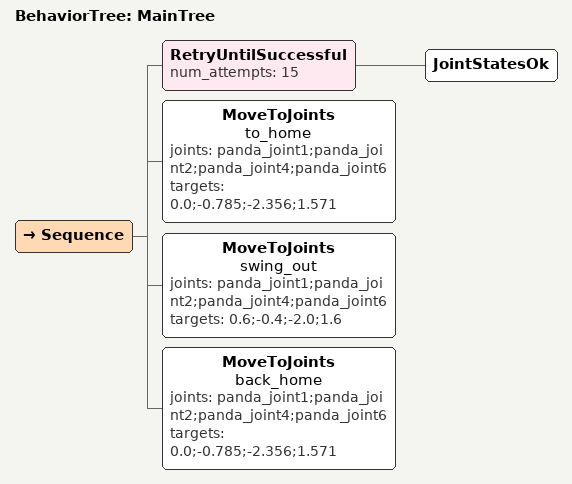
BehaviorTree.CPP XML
<?xml version="1.0" encoding="UTF-8"?>
<root BTCPP_format="4"
      main_tree_to_execute="MainTree">
  <BehaviorTree ID="MainTree">
    <Sequence>
      <RetryUntilSuccessful num_attempts="15">
        <JointStatesOk/>
      </RetryUntilSuccessful>
      <MoveToJoints name="to_home"
                    joints="panda_joint1;panda_joint2;panda_joint4;panda_joint6"
                    targets="0.0;-0.785;-2.356;1.571"/>
      <MoveToJoints name="swing_out"
                    joints="panda_joint1;panda_joint2;panda_joint4;panda_joint6"
                    targets="0.6;-0.4;-2.0;1.6"/>
      <MoveToJoints name="back_home"
                    joints="panda_joint1;panda_joint2;panda_joint4;panda_joint6"
                    targets="0.0;-0.785;-2.356;1.571"/>
    </Sequence>
  </BehaviorTree>

</root>
